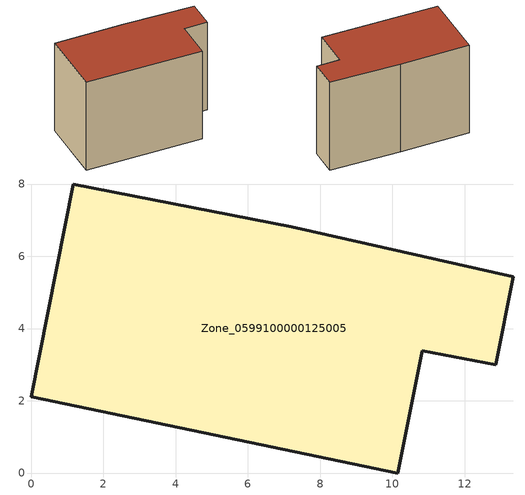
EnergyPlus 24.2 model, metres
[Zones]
Zone_0599100000125005
 floor ground (C_G): 7.21,6.82 13.35,5.43 12.87,2.99 10.83,3.39 10.16,0 0,2.11 1.17,8 z0
 wall outside (C_F): 1.17,8 0,2.11 10.16,0 10.83,3.39 12.87,2.99 13.35,5.43 7.21,6.82 1.17,8 z0:8.74
 roof outside (C_R): 7.21,6.82 1.17,8 0,2.11 10.16,0 10.83,3.39 12.87,2.99 13.35,5.43 z8.74
[BUILDING]
Pand.0599100000125005: North Axis=0; Terrain=City; Loads Convergence Tolerance Value=0.04; Temperature Convergence Tolerance Value=0.4; Solar Distribution=FullExterior; Maximum Number of Warmup Days=25; Minimum Number of Warmup Days=1
[Site:Location]
Rotterdam.The.Hague.AP_ZH_NLD Design_Conditions: Latitude=51.96; Longitude=4.45; Time Zone=1; Elevation=-4.5
[SITE:GROUNDTEMPERATURE:BUILDINGSURFACE]
18, 18, 18, 18, 18, 18, 18, 18, 18, 18, 18, 18
[MATERIAL] Thermal Absorptance=0.9; Solar Absorptance=0.7; Visible Absorptance=0.7
Name | Roughness | Thickness | Conductivity | Density | Specific Heat
G.TC.1946-1964 | MediumSmooth | 0.15 | 1 | 540 | 1210
F.TC.1946-1964 | Rough | 0.3 | 0.857143 | 1920 | 840
R.TC.1946-1964 | MediumRough | 0.2 | 0.235294 | 1500 | 1000
[CONSTRUCTION]
C_G: G.TC.1946-1964
C_F: F.TC.1946-1964
C_R: R.TC.1946-1964
[ZONE]
Zone_0599100000125005: Type=1; Multiplier=1; Ceiling Height=Autocalculate; Volume=Autocalculate; Floor Area=autocalculate; Part of Total Floor Area=Yes
[ZONEINFILTRATION:DESIGNFLOWRATE]
Infil_Zone_0599100000125005: Zone or ZoneList or Space or SpaceList=Zone_0599100000125005; Schedule=AlwaysOn; Design Flow Rate Calculation Method=Flow/Area; Flow Rate per Floor Area=0.003; Constant Term Coefficient=1; Temperature Term Coefficient=0; Velocity Term Coefficient=0; Velocity Squared Term Coefficient=0
[HVACTEMPLATE:ZONE:IDEALLOADSAIRSYSTEM]
Zone_0599100000125005: Maximum Heating Supply Air Temperature=50; Minimum Cooling Supply Air Temperature=13; Maximum Heating Supply Air Humidity Ratio=0.0156; Minimum Cooling Supply Air Humidity Ratio=0.0077; Heating Limit=NoLimit; Cooling Limit=NoLimit; Dehumidification Control Type=ConstantSensibleHeatRatio; Cooling Sensible Heat Ratio=0.7; Dehumidification Setpoint=60; Humidification Control Type=None; Humidification Setpoint=30; Outdoor Air Method=None; Outdoor Air Flow Rate per Person=0.00944; Outdoor Air Flow Rate per Zone Floor Area=0; Outdoor Air Flow Rate per Zone=0; Demand Controlled Ventilation Type=None; Outdoor Air Economizer Type=NoEconomizer; Heat Recovery Type=None; Sensible Heat Recovery Effectiveness=0.7; Latent Heat Recovery Effectiveness=0.65
[ZONECONTROL:THERMOSTAT]
ThermostatControl_Zone_0599100000125005: Zone or ZoneList=Zone_0599100000125005; Control Type Schedule=DualSetpointControlType; Control 1=Thermostat_Zone_0599100000125005; Temperature Difference Between Cutout And Setpoint=0
[THERMOSTATSETPOINT:DUALSETPOINT]
Thermostat_Zone_0599100000125005: Heating Setpoint Temperature Schedule=HeatingSetpoint_Zone_0599100000125005; Cooling Setpoint Temperature Schedule=CoolingSetpoint_Zone_0599100000125005
[SCHEDULE:COMPACT]
HeatingSetpoint_Zone_0599100000125005: Through: 12/31, For: AllDays, Until: 24:00, 21
CoolingSetpoint_Zone_0599100000125005: Through: 12/31, For: AllDays, Until: 24:00, 24
DualSetpointControlType: Through: 12/31, For: AllDays, Until: 24:00, 4
AlwaysOn: Through: 12/31, For: AllDays, Until: 24:00, 1
